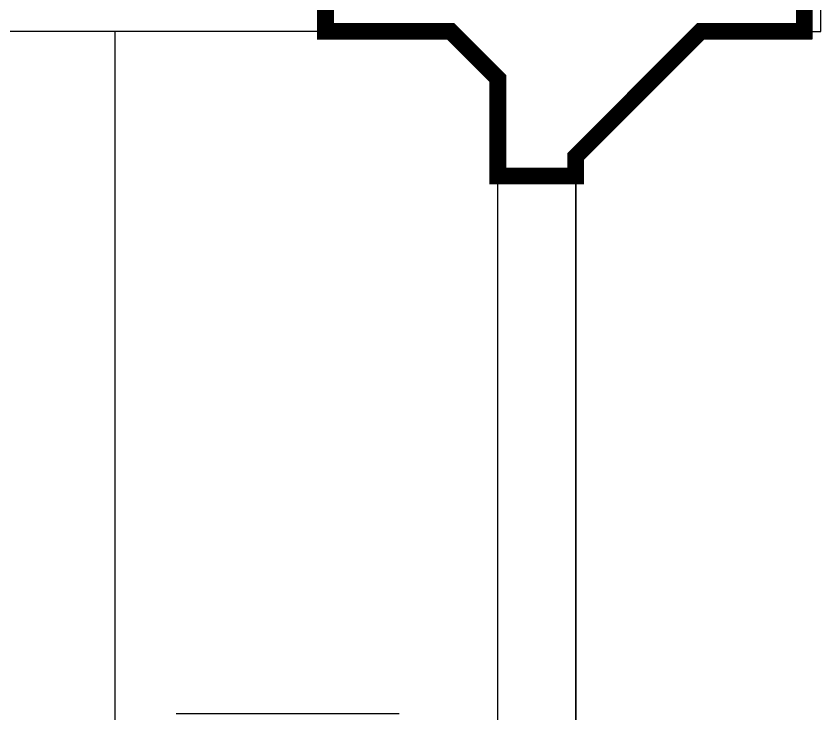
# Model space of a CAD drawing. Header units: metres. Extents: x -331 to 2982, y 362 to 2539.
# Drawn here: x 2877.193 to 2878.637, y 1400.511 to 1401.763 of the extents above; entities that cross this region are included whole.
import ezdxf

# ---------------------------------------------------------------- set-up
doc = ezdxf.new("R2010")
doc.units = ezdxf.units.M
for name, color, linetype in [('Div', 251, 'Continuous'), ('Mob', 251, 'Continuous'), ('Pis', 251, 'Continuous')]:
    doc.layers.add(name, color=color, linetype=linetype)

# ---------------------------------------------------------------- blocks, each defined once
blk = doc.blocks.new('XR_BL2_AND_MON-REV15$0$A$C33FF3198')
at = {"layer": 'Mob'}
blk.add_line((-0.3, 0.2), (-0.3, -0.2), dxfattribs=at)

msp = doc.modelspace()

# ---------------------------------------------------------------- linework, layer by layer
at = {"layer": 'Div', "lineweight": 0}
for p, q in [((2878.0573, 1399.1558), (2878.0573, 1401.6515)), ((2878.0573, 1399.1558), (2878.0573, 1401.4765)), ((2878.1973, 1399.1558), (2878.1973, 1401.4765)), ((2878.1973, 1401.4765), (2878.1973, 1399.0558))]:
    msp.add_line(p, q, dxfattribs=at)
at = {"layer": 'Pis'}
for p, q in [((2878.6373, 1401.7358), (2878.6373, 1401.9508)), ((2877.748, 1401.7358), (2870.048, 1401.7358)), ((2877.3702, 1399.1558), (2877.3702, 1401.7358)), ((2878.6073, 1401.7358), (2878.6373, 1401.7358)), ((2878.0573, 1399.1558), (2878.0573, 1401.6515)), ((2878.0573, 1399.1558), (2878.0573, 1401.4765)), ((2878.1973, 1399.1558), (2878.1973, 1401.4765)), ((2878.1973, 1401.4765), (2878.1973, 1399.0558))]:
    msp.add_line(p, q, dxfattribs=at)
at = {"layer": 'Pis', "const_width": 0.03}
msp.add_lwpolyline([(2878.0573, 1401.4765), (2878.1973, 1401.4765), (2878.1973, 1401.5115), (2878.4215, 1401.7358), (2878.6073, 1401.7358), (2878.609, 1401.9258), (2877.748, 1401.9258), (2877.748, 1401.7358), (2877.973, 1401.7358), (2878.0573, 1401.6515)], close=True, dxfattribs=at)

# ---------------------------------------------------------------- block references
at = {"layer": 'Pis', "rotation": 270}
msp.add_blockref('XR_BL2_AND_MON-REV15$0$A$C33FF3198', (2877.6802, 1400.2108), dxfattribs=at)

doc.saveas('drawing.dxf')
